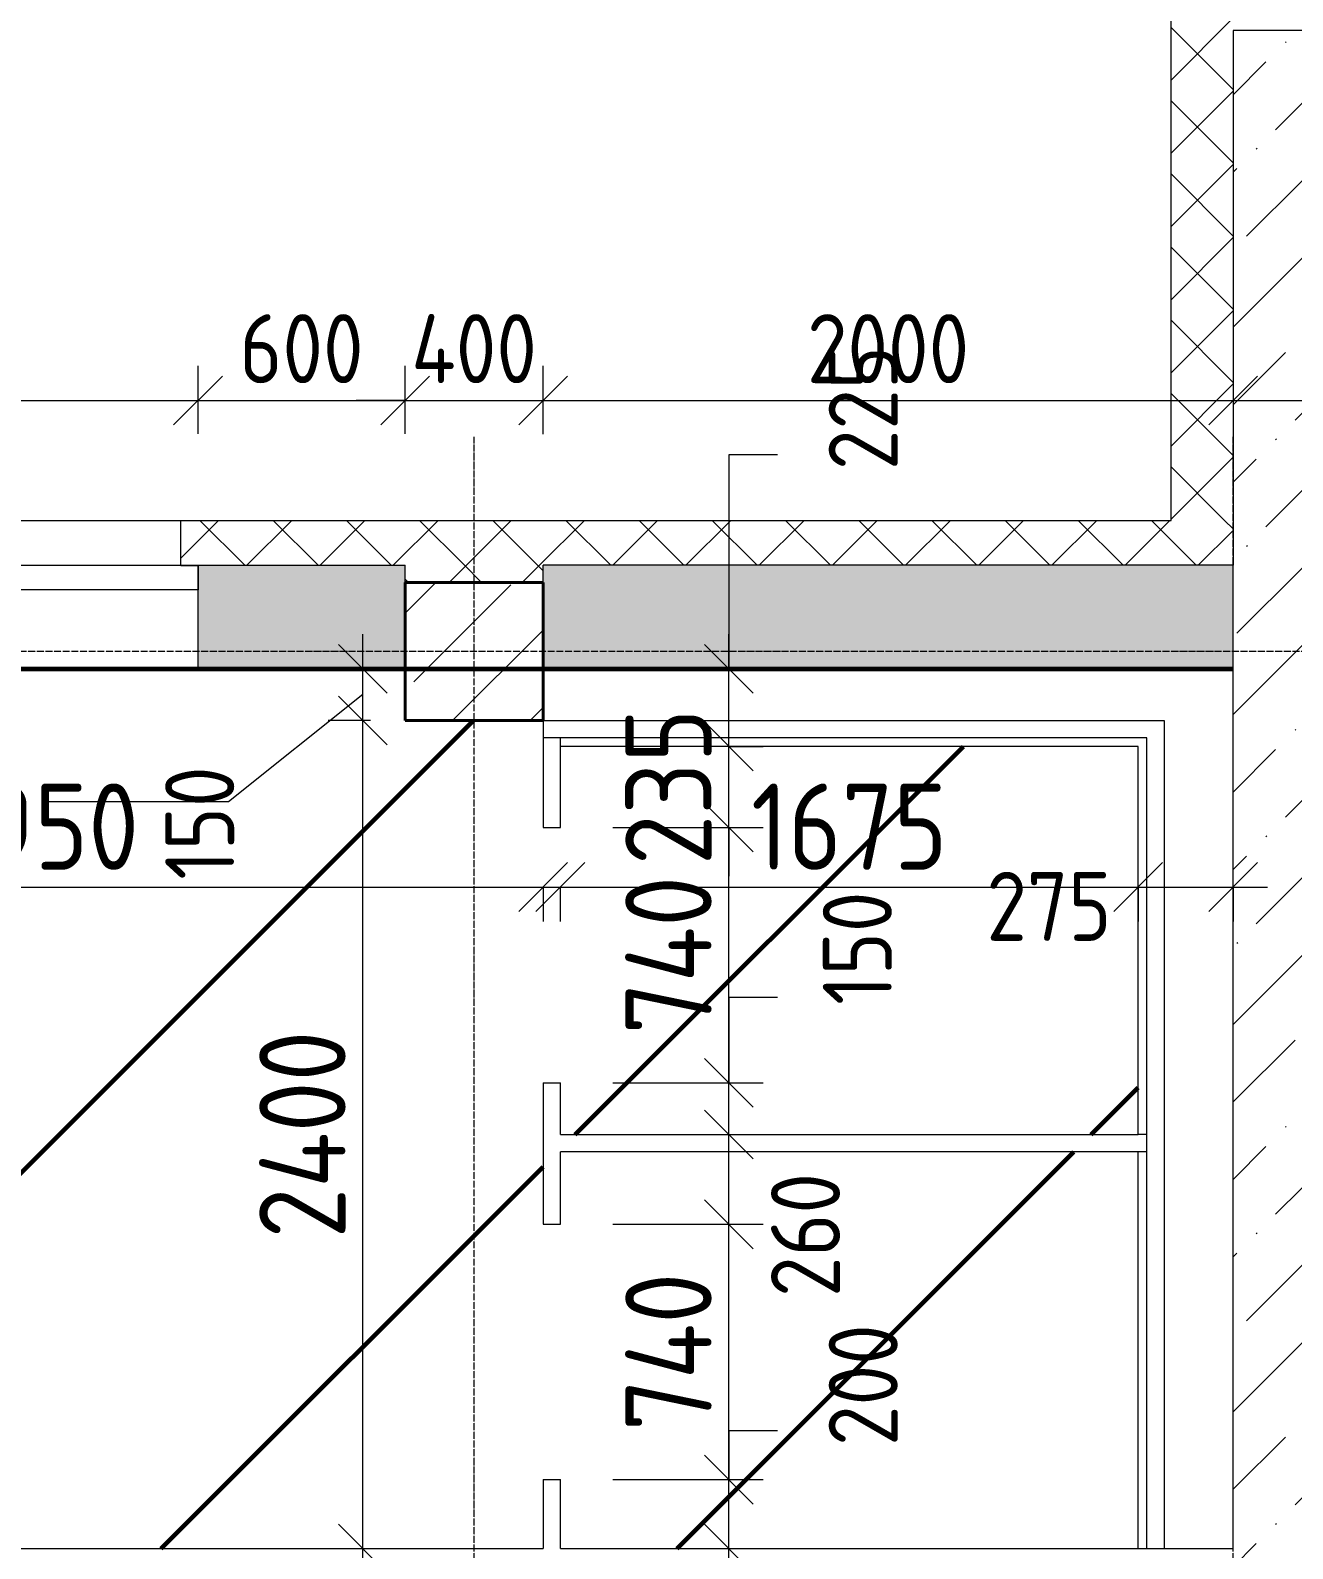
# Model space of a CAD drawing. Header units: millimetres. Extents: x -56773 to 323062, y -262288 to 76460.
# Drawn here: x 39798 to 43456, y -42060 to -37660 of the extents above; entities that cross this region are included whole.
import ezdxf

# ---------------------------------------------------------------- set-up
doc = ezdxf.new("R2010")
doc.units = ezdxf.units.MM
doc.linetypes.add('ADSK_Линия сетки', pattern=[25, 20, -2.5, 0, -2.5])
for name, color, linetype, lineweight in [('1.1)Стяжка керамзит  2 этаж', 5, 'Continuous', 60), ('3.1 Штукатурка внешн стен', 5, 'Continuous', 60), ('_ Окна', 7, 'Continuous', 18), ('Несущие колонны', 7, 'Continuous', 18), ('Окна', 7, 'Continuous', 9), ('Оси', 7, 'Continuous', 9), ('Размеры', 7, 'Continuous', 9), ('Стены внутренние', 7, 'Continuous', 18), ('Стены наружные', 7, 'Continuous', 18), ('Стены несущие', 7, 'Continuous', 30), ('Стены отделка', 7, 'Continuous', 30), ('Стены перегородки', 7, 'Continuous', 30), ('Стены штриховка', 7, 'Continuous', 9)]:
    doc.layers.add(name, color=color, linetype=linetype, lineweight=lineweight)
doc.styles.add('GOST Common_2', font='', dxfattribs={"width": 0.9, "height": 250})
doc.styles.add('GOST Common_3', font='', dxfattribs={"width": 0.9, "height": 200})
doc.styles.get('GOST Common_2').set_extended_font_data('GOST Common')
doc.styles.get('GOST Common_3').set_extended_font_data('GOST Common')
doc.dimstyles.new('ADSK_Основной_2_0', dxfattribs={"dimscale": 304.8, "dimtxt": 201.142999, "dimasz": 0.463911, "dimexe": 0.328084, "dimexo": 0.328084, "dimgap": 0.164042, "dimtad": 1, "dimdec": 3, "dimrnd": 0.001, "dimdsep": 46, "dimtxsty": 'GOST Common_3', "dimblk1": 'OBLIQUE', "dimblk2": 'OBLIQUE', "dimsah": 1, "dimcen": 0.09, "dimdle": 0.328084, "dimazin": 2, "dimtfac": 1, "dimtdec": 4, "dimtix": 1, "dimtmove": 0, "dimatfit": 3, "dimfxl": 1, "dimtvp": 1, "dimtolj": 1, "dimtzin": 0, "dimlwd": 20, "dimlwe": 20, "dimarcsym": 2})
doc.dimstyles.new('ADSK_Основной_2_0_1', dxfattribs={"dimscale": 304.8, "dimtxt": 201.142999, "dimasz": 0.463911, "dimexe": 0.328084, "dimexo": 0.328084, "dimgap": 0.164042, "dimtad": 1, "dimdec": 3, "dimrnd": 0.001, "dimdsep": 46, "dimtxsty": 'GOST Common_3', "dimblk1": 'OBLIQUE', "dimblk2": 'OBLIQUE', "dimsah": 1, "dimcen": 0.09, "dimdle": 0.328084, "dimazin": 2, "dimtfac": 1, "dimtdec": 4, "dimtix": 1, "dimtmove": 1, "dimatfit": 3, "dimfxl": 1, "dimtvp": 1, "dimtolj": 1, "dimtzin": 0, "dimlwd": 20, "dimlwe": 20, "dimarcsym": 2})
doc.dimstyles.new('ADSK_Основной_2_0_3', dxfattribs={"dimscale": 304.8, "dimtxt": 201.142999, "dimasz": 0.463911, "dimexe": 0.328084, "dimexo": 0.328084, "dimgap": 0.164042, "dimtad": 1, "dimdec": 3, "dimrnd": 0.001, "dimdsep": 46, "dimtxsty": 'GOST Common_2', "dimblk1": 'OBLIQUE', "dimblk2": 'OBLIQUE', "dimsah": 1, "dimcen": 0.09, "dimdle": 0.328084, "dimazin": 2, "dimtfac": 1, "dimtdec": 4, "dimtix": 1, "dimtmove": 0, "dimatfit": 3, "dimfxl": 1, "dimtvp": 1, "dimtolj": 1, "dimtzin": 0, "dimlwd": 20, "dimlwe": 20, "dimarcsym": 2})
pattern_1 = [(45, (1283.93, -48864.63), (84.18955, 308.69595), [396.875, -79.375, 3.353, -76.022])]
pattern_2 = [(45, (1283.93, -48864.63), (-106.066, 106.066), []), (135, (1283.93, -48864.63), (-106.066, -106.066), [])]

# ---------------------------------------------------------------- blocks, each defined once
blk = doc.blocks.new('ADSK_КолоннаЖБ_Прямоугольная - 400x400 мм-1807143-Кладочный план 1-го этажа')
at = {"layer": 'Несущие колонны', "lineweight": 40}
for p, q in [((-200, 200), (200, 200)), ((-200, -200), (-200, 200)), ((200, 200), (200, -200)), ((200, -200), (-200, -200))]:
    blk.add_line(p, q, dxfattribs=at)
blk = doc.blocks.new('ОКНО L03 _2СТ_RS - ОК-1_1600х2000h_противоударное-3556404-Кладочный план 1-го этажа')
at = {"layer": '_ Окна'}
for p, q in [((-838.1, -79), (761.9, -79)), ((-838.1, -149), (-838.1, -79)), ((-838.1, -79), (-803.1, -79)), ((761.9, -79), (726.9, -79)), ((761.9, -149), (761.9, -79)), ((-838.1, -149), (761.9, -149)), ((-838.1, -149), (-833.1, -149)), ((761.9, -149), (756.9, -149))]:
    blk.add_line(p, q, dxfattribs=at)
blk = doc.blocks.new('_Oblique')
at = {"color": 0, "linetype": 'ByBlock', "lineweight": -2}
blk.add_line((-0.5, -0.5), (0.5, 0.5), dxfattribs=at)
blk = doc.blocks.new('*D4240')
at = {"layer": 'Defpoints', "color": 0, "transparency": 16777216}
for p in [(40283.9, -38732.1), (38683.9, -38929), (40283.9, -38929)]:
    blk.add_point(p, dxfattribs=at)
at = {"layer": 'Размеры', "color": 0, "lineweight": 20, "transparency": 16777216}
for p, q in [((38683.9, -38829), (38683.9, -38632.1)), ((40283.9, -38829), (40283.9, -38632.1)), ((38583.9, -38732.1), (40383.9, -38732.1))]:
    blk.add_line(p, q, dxfattribs=at)
at = {"layer": 'Размеры', "color": 0, "lineweight": 20, "transparency": 16777216, "xscale": 141.4, "yscale": 141.4, "zscale": 141.4, "rotation": 180}
blk.add_blockref('_Oblique', (38683.9, -38732.1), dxfattribs=at)
at = {"layer": 'Размеры', "color": 0, "lineweight": 20, "transparency": 16777216, "xscale": 141.4, "yscale": 141.4, "zscale": 141.4}
blk.add_blockref('_Oblique', (40283.9, -38732.1), dxfattribs=at)
at = {"layer": 'Размеры', "color": 0, "lineweight": 9, "transparency": 16777216, "insert": (39483.9, -38582.1), "char_height": 200, "width": 560.473, "attachment_point": 5, "style": 'GOST Common_3'}
blk.add_mtext('\\A1;1600', dxfattribs=at)
blk = doc.blocks.new('*D4241')
at = {"layer": 'Defpoints', "color": 0, "transparency": 16777216}
for p in [(40883.9, -38732.1), (40283.9, -38929), (40883.9, -38929)]:
    blk.add_point(p, dxfattribs=at)
at = {"layer": 'Размеры', "color": 0, "lineweight": 20, "transparency": 16777216}
for p, q in [((40283.9, -38829), (40283.9, -38632.1)), ((40883.9, -38829), (40883.9, -38632.1)), ((40183.9, -38732.1), (40983.9, -38732.1))]:
    blk.add_line(p, q, dxfattribs=at)
at = {"layer": 'Размеры', "color": 0, "lineweight": 20, "transparency": 16777216, "xscale": 141.4, "yscale": 141.4, "zscale": 141.4, "rotation": 180}
blk.add_blockref('_Oblique', (40283.9, -38732.1), dxfattribs=at)
at = {"layer": 'Размеры', "color": 0, "lineweight": 20, "transparency": 16777216, "xscale": 141.4, "yscale": 141.4, "zscale": 141.4}
blk.add_blockref('_Oblique', (40883.9, -38732.1), dxfattribs=at)
at = {"layer": 'Размеры', "color": 0, "lineweight": 9, "transparency": 16777216, "insert": (40583.9, -38582.1), "char_height": 200, "width": 454.106, "attachment_point": 5, "style": 'GOST Common_3'}
blk.add_mtext('\\A1;600', dxfattribs=at)
blk = doc.blocks.new('*D4242')
at = {"layer": 'Defpoints', "color": 0, "transparency": 16777216}
for p in [(41283.9, -38732.1), (40883.9, -38929), (41283.9, -38930.2)]:
    blk.add_point(p, dxfattribs=at)
at = {"layer": 'Размеры', "color": 0, "lineweight": 20, "transparency": 16777216}
for p, q in [((40883.9, -38829), (40883.9, -38632.1)), ((41283.9, -38830.2), (41283.9, -38632.1)), ((40883.9, -38732.1), (40742.5, -38732.1)), ((40883.9, -38732.1), (41283.9, -38732.1)), ((41283.9, -38732.1), (41425.3, -38732.1))]:
    blk.add_line(p, q, dxfattribs=at)
at = {"layer": 'Размеры', "color": 0, "lineweight": 20, "transparency": 16777216, "xscale": 141.4, "yscale": 141.4, "zscale": 141.4}
blk.add_blockref('_Oblique', (40883.9, -38732.1), dxfattribs=at)
at = {"layer": 'Размеры', "color": 0, "lineweight": 20, "transparency": 16777216, "xscale": 141.4, "yscale": 141.4, "zscale": 141.4, "rotation": 180}
blk.add_blockref('_Oblique', (41283.9, -38732.1), dxfattribs=at)
at = {"layer": 'Размеры', "color": 0, "lineweight": 9, "transparency": 16777216, "insert": (41083.9, -38582.1), "char_height": 200, "width": 474.561, "attachment_point": 5, "style": 'GOST Common_3'}
blk.add_mtext('\\A1;400', dxfattribs=at)
blk = doc.blocks.new('*D4243')
at = {"layer": 'Defpoints', "color": 0, "transparency": 16777216}
for p in [(43283.9, -38632.1), (43283.9, -38732.1), (41283.9, -38930.2)]:
    blk.add_point(p, dxfattribs=at)
at = {"layer": 'Размеры', "color": 0, "lineweight": 20, "transparency": 16777216}
for p, q in [((41283.9, -38830.2), (41283.9, -38632.1)), ((41183.9, -38732.1), (43383.9, -38732.1)), ((43283.9, -38732.1), (43283.9, -38832.1))]:
    blk.add_line(p, q, dxfattribs=at)
at = {"layer": 'Размеры', "color": 0, "lineweight": 20, "transparency": 16777216, "xscale": 141.4, "yscale": 141.4, "zscale": 141.4, "rotation": 180}
blk.add_blockref('_Oblique', (41283.9, -38732.1), dxfattribs=at)
at = {"layer": 'Размеры', "color": 0, "lineweight": 20, "transparency": 16777216, "xscale": 141.4, "yscale": 141.4, "zscale": 141.4}
blk.add_blockref('_Oblique', (43283.9, -38732.1), dxfattribs=at)
at = {"layer": 'Размеры', "color": 0, "lineweight": 9, "transparency": 16777216, "insert": (42283.9, -38582.1), "char_height": 200, "width": 605.475, "attachment_point": 5, "style": 'GOST Common_3'}
blk.add_mtext('\\A1;2000', dxfattribs=at)
blk = doc.blocks.new('*D4148')
at = {"layer": 'Defpoints', "color": 0, "transparency": 16777216}
for p in [(43283.9, -38632.1), (45083.9, -38732.1), (45083.9, -39083.8)]:
    blk.add_point(p, dxfattribs=at)
at = {"layer": 'Размеры', "color": 0, "lineweight": 20, "transparency": 16777216}
for p, q in [((45083.9, -38983.8), (45083.9, -38632.1)), ((43183.9, -38732.1), (45183.9, -38732.1)), ((43283.9, -38732.1), (43283.9, -38832.1))]:
    blk.add_line(p, q, dxfattribs=at)
at = {"layer": 'Размеры', "color": 0, "lineweight": 20, "transparency": 16777216, "xscale": 141.4, "yscale": 141.4, "zscale": 141.4, "rotation": 180}
blk.add_blockref('_Oblique', (43283.9, -38732.1), dxfattribs=at)
at = {"layer": 'Размеры', "color": 0, "lineweight": 20, "transparency": 16777216, "xscale": 141.4, "yscale": 141.4, "zscale": 141.4}
blk.add_blockref('_Oblique', (45083.9, -38732.1), dxfattribs=at)
at = {"layer": 'Размеры', "color": 0, "lineweight": 9, "transparency": 16777216, "insert": (44183.9, -38582.1), "char_height": 200, "width": 560.473, "attachment_point": 5, "style": 'GOST Common_3'}
blk.add_mtext('\\A1;1800', dxfattribs=at)
blk = doc.blocks.new('*D3647')
at = {"layer": 'Defpoints', "color": 0, "transparency": 16777216}
for p in [(38333.9, -40042.3), (41283.9, -40042.3), (41283.9, -40142.3)]:
    blk.add_point(p, dxfattribs=at)
at = {"layer": 'Размеры', "color": 0, "lineweight": 20, "transparency": 16777216}
for p, q in [((38233.9, -40142.3), (41383.9, -40142.3)), ((38333.9, -40142.3), (38333.9, -40242.3)), ((41283.9, -40142.3), (41283.9, -40242.3))]:
    blk.add_line(p, q, dxfattribs=at)
at = {"layer": 'Размеры', "color": 0, "lineweight": 20, "transparency": 16777216, "xscale": 141.4, "yscale": 141.4, "zscale": 141.4, "rotation": 180}
blk.add_blockref('_Oblique', (38333.9, -40142.3), dxfattribs=at)
at = {"layer": 'Размеры', "color": 0, "lineweight": 20, "transparency": 16777216, "xscale": 141.4, "yscale": 141.4, "zscale": 141.4}
blk.add_blockref('_Oblique', (41283.9, -40142.3), dxfattribs=at)
at = {"layer": 'Размеры', "color": 0, "lineweight": 9, "transparency": 16777216, "insert": (39808.9, -39967.3), "char_height": 250, "width": 605.475, "attachment_point": 5, "style": 'GOST Common_2'}
blk.add_mtext('\\A1;2950', dxfattribs=at)
blk = doc.blocks.new('*D3648')
at = {"layer": 'Defpoints', "color": 0, "transparency": 16777216}
for p in [(41333.9, -40042.3), (43008.9, -40042.3), (43008.9, -40142.3)]:
    blk.add_point(p, dxfattribs=at)
at = {"layer": 'Размеры', "color": 0, "lineweight": 20, "transparency": 16777216}
for p, q in [((41233.9, -40142.3), (43108.9, -40142.3)), ((41333.9, -40142.3), (41333.9, -40242.3)), ((43008.9, -40142.3), (43008.9, -40242.3))]:
    blk.add_line(p, q, dxfattribs=at)
at = {"layer": 'Размеры', "color": 0, "lineweight": 20, "transparency": 16777216, "xscale": 141.4, "yscale": 141.4, "zscale": 141.4, "rotation": 180}
blk.add_blockref('_Oblique', (41333.9, -40142.3), dxfattribs=at)
at = {"layer": 'Размеры', "color": 0, "lineweight": 20, "transparency": 16777216, "xscale": 141.4, "yscale": 141.4, "zscale": 141.4}
blk.add_blockref('_Oblique', (43008.9, -40142.3), dxfattribs=at)
at = {"layer": 'Размеры', "color": 0, "lineweight": 9, "transparency": 16777216, "insert": (42171.4, -39967.3), "char_height": 250, "width": 560.473, "attachment_point": 5, "style": 'GOST Common_2'}
blk.add_mtext('\\A1;1675', dxfattribs=at)
blk = doc.blocks.new('*D3649')
at = {"layer": 'Defpoints', "color": 0, "transparency": 16777216}
for p in [(43008.9, -40042.3), (43283.9, -40042.3), (43283.9, -40142.3)]:
    blk.add_point(p, dxfattribs=at)
at = {"layer": 'Размеры', "color": 0, "lineweight": 20, "transparency": 16777216}
for p, q in [((42908.9, -40142.3), (43383.9, -40142.3)), ((43008.9, -40142.3), (43008.9, -40242.3)), ((43283.9, -40142.3), (43283.9, -40242.3))]:
    blk.add_line(p, q, dxfattribs=at)
at = {"layer": 'Размеры', "color": 0, "lineweight": 20, "transparency": 16777216, "xscale": 141.4, "yscale": 141.4, "zscale": 141.4, "rotation": 180}
blk.add_blockref('_Oblique', (43008.9, -40142.3), dxfattribs=at)
at = {"layer": 'Размеры', "color": 0, "lineweight": 20, "transparency": 16777216, "xscale": 141.4, "yscale": 141.4, "zscale": 141.4}
blk.add_blockref('_Oblique', (43283.9, -40142.3), dxfattribs=at)
at = {"layer": 'Размеры', "color": 0, "lineweight": 9, "transparency": 16777216, "insert": (42569, -40098.3), "char_height": 200, "width": 454.106, "attachment_point": 1, "line_spacing_factor": 1.022761, "style": 'GOST Common_3'}
blk.add_mtext('\\A1;275', dxfattribs=at)
blk = doc.blocks.new('*D3650')
at = {"layer": 'Defpoints', "color": 0, "transparency": 16777216}
for p in [(40761.4, -39659.7), (40883.9, -39659.7), (40661.4, -42059.7)]:
    blk.add_point(p, dxfattribs=at)
at = {"layer": 'Размеры', "color": 0, "lineweight": 20, "transparency": 16777216}
for p, q in [((40761.4, -42159.7), (40761.4, -39559.7)), ((40783.9, -39659.7), (40661.4, -39659.7)), ((40761.4, -42059.7), (40861.4, -42059.7))]:
    blk.add_line(p, q, dxfattribs=at)
at = {"layer": 'Размеры', "color": 0, "lineweight": 20, "transparency": 16777216, "xscale": 141.4, "yscale": 141.4, "zscale": 141.4}
for p, rotation in [((40761.4, -39659.7), 90), ((40761.4, -42059.7), 270)]:
    blk.add_blockref('_Oblique', p, dxfattribs=dict(at, rotation=rotation))
at = {"layer": 'Размеры', "color": 0, "lineweight": 9, "transparency": 16777216, "insert": (40586.4, -40859.7), "char_height": 250, "width": 625.93, "attachment_point": 5, "rotation": 90, "style": 'GOST Common_2'}
blk.add_mtext('\\A1;2400', dxfattribs=at)
blk = doc.blocks.new('*D3651')
at = {"layer": 'Defpoints', "color": 0, "transparency": 16777216}
for p in [(40661.4, -39509.7), (40761.4, -39509.7), (40883.9, -39659.7)]:
    blk.add_point(p, dxfattribs=at)
at = {"layer": 'Размеры', "color": 0, "lineweight": 20, "transparency": 16777216}
for p, q in [((40761.4, -39759.7), (40761.4, -39409.7)), ((40761.4, -39509.7), (40861.4, -39509.7)), ((40761.4, -39584.7), (40372.1, -39895.5)), ((40783.9, -39659.7), (40661.4, -39659.7)), ((40372.1, -39895.5), (39843.5, -39895.5))]:
    blk.add_line(p, q, dxfattribs=at)
at = {"layer": 'Размеры', "color": 0, "lineweight": 20, "transparency": 16777216, "xscale": 141.4, "yscale": 141.4, "zscale": 141.4}
for p, rotation in [((40761.4, -39509.7), 90), ((40761.4, -39659.7), 270)]:
    blk.add_blockref('_Oblique', p, dxfattribs=dict(at, rotation=rotation))
at = {"layer": 'Размеры', "color": 0, "lineweight": 9, "transparency": 16777216, "insert": (40188.7, -40121.2), "char_height": 200, "width": 409.104, "attachment_point": 1, "rotation": 90, "line_spacing_factor": 1.022761, "style": 'GOST Common_3'}
blk.add_mtext('\\A1;150', dxfattribs=at)
blk = doc.blocks.new('*D3668')
at = {"layer": 'Defpoints', "color": 0, "transparency": 16777216}
for p in [(41385.9, -40709.7), (41822.3, -40709.7), (41722.3, -40859.7)]:
    blk.add_point(p, dxfattribs=at)
at = {"layer": 'Размеры', "color": 0, "lineweight": 20, "transparency": 16777216}
for p, q in [((41963.7, -40462.8), (41822.3, -40462.8)), ((41822.3, -40462.8), (41822.3, -40709.7)), ((41822.3, -40959.7), (41822.3, -40609.7)), ((41485.9, -40709.7), (41922.3, -40709.7)), ((41822.3, -40859.7), (41922.3, -40859.7))]:
    blk.add_line(p, q, dxfattribs=at)
at = {"layer": 'Размеры', "color": 0, "lineweight": 20, "transparency": 16777216, "xscale": 141.4, "yscale": 141.4, "zscale": 141.4}
for p, rotation in [((41822.3, -40709.7), 90), ((41822.3, -40859.7), 270)]:
    blk.add_blockref('_Oblique', p, dxfattribs=dict(at, rotation=rotation))
at = {"layer": 'Размеры', "color": 0, "lineweight": 9, "transparency": 16777216, "insert": (42094.7, -40484), "char_height": 200, "width": 409.104, "attachment_point": 1, "rotation": 90, "line_spacing_factor": 1.022761, "style": 'GOST Common_3'}
blk.add_mtext('\\A1;150', dxfattribs=at)
blk = doc.blocks.new('*D3669')
at = {"layer": 'Defpoints', "color": 0, "transparency": 16777216}
for p in [(41385.9, -39969.7), (41822.3, -39969.7), (41385.9, -40709.7)]:
    blk.add_point(p, dxfattribs=at)
at = {"layer": 'Размеры', "color": 0, "lineweight": 20, "transparency": 16777216}
for p, q in [((41822.3, -40809.7), (41822.3, -39869.7)), ((41485.9, -39969.7), (41922.3, -39969.7)), ((41485.9, -40709.7), (41922.3, -40709.7))]:
    blk.add_line(p, q, dxfattribs=at)
at = {"layer": 'Размеры', "color": 0, "lineweight": 20, "transparency": 16777216, "xscale": 141.4, "yscale": 141.4, "zscale": 141.4}
for p, rotation in [((41822.3, -39969.7), 90), ((41822.3, -40709.7), 270)]:
    blk.add_blockref('_Oblique', p, dxfattribs=dict(at, rotation=rotation))
at = {"layer": 'Размеры', "color": 0, "lineweight": 9, "transparency": 16777216, "insert": (41647.3, -40339.7), "char_height": 250, "width": 474.561, "attachment_point": 5, "rotation": 90, "style": 'GOST Common_2'}
blk.add_mtext('\\A1;740', dxfattribs=at)
blk = doc.blocks.new('*D3670')
at = {"layer": 'Defpoints', "color": 0, "transparency": 16777216}
for p in [(41722.3, -39734.7), (41822.3, -39734.7), (41385.9, -39969.7)]:
    blk.add_point(p, dxfattribs=at)
at = {"layer": 'Размеры', "color": 0, "lineweight": 20, "transparency": 16777216}
for p, q in [((41822.3, -39734.7), (41822.3, -39593.3)), ((41822.3, -39734.7), (41922.3, -39734.7)), ((41822.3, -39969.7), (41822.3, -39734.7)), ((41485.9, -39969.7), (41922.3, -39969.7)), ((41822.3, -39969.7), (41822.3, -40111.1))]:
    blk.add_line(p, q, dxfattribs=at)
at = {"layer": 'Размеры', "color": 0, "lineweight": 20, "transparency": 16777216, "xscale": 141.4, "yscale": 141.4, "zscale": 141.4}
for p, rotation in [((41822.3, -39734.7), 270), ((41822.3, -39969.7), 90)]:
    blk.add_blockref('_Oblique', p, dxfattribs=dict(at, rotation=rotation))
at = {"layer": 'Размеры', "color": 0, "lineweight": 9, "transparency": 16777216, "insert": (41647.3, -39852.2), "char_height": 250, "width": 454.106, "attachment_point": 5, "rotation": 90, "style": 'GOST Common_2'}
blk.add_mtext('\\A1;235', dxfattribs=at)
blk = doc.blocks.new('*D3671')
at = {"layer": 'Defpoints', "color": 0, "transparency": 16777216}
for p in [(41722.3, -39509.7), (41822.3, -39509.7), (41722.3, -39734.7)]:
    blk.add_point(p, dxfattribs=at)
at = {"layer": 'Размеры', "color": 0, "lineweight": 20, "transparency": 16777216}
for p, q in [((41963.7, -38890.2), (41822.3, -38890.2)), ((41822.3, -38890.2), (41822.3, -39509.7)), ((41822.3, -39834.7), (41822.3, -39409.7)), ((41822.3, -39509.7), (41922.3, -39509.7)), ((41822.3, -39734.7), (41922.3, -39734.7))]:
    blk.add_line(p, q, dxfattribs=at)
at = {"layer": 'Размеры', "color": 0, "lineweight": 20, "transparency": 16777216, "xscale": 141.4, "yscale": 141.4, "zscale": 141.4}
for p, rotation in [((41822.3, -39509.7), 90), ((41822.3, -39734.7), 270)]:
    blk.add_blockref('_Oblique', p, dxfattribs=dict(at, rotation=rotation))
at = {"layer": 'Размеры', "color": 0, "lineweight": 9, "transparency": 16777216, "insert": (42111.8, -38934), "char_height": 200, "width": 454.106, "attachment_point": 1, "rotation": 90, "line_spacing_factor": 1.022761, "style": 'GOST Common_3'}
blk.add_mtext('\\A1;225', dxfattribs=at)
blk = doc.blocks.new('*D3672')
at = {"layer": 'Defpoints', "color": 0, "transparency": 16777216}
for p in [(41385.9, -41859.7), (41822.3, -41859.7), (41722.3, -42059.7)]:
    blk.add_point(p, dxfattribs=at)
at = {"layer": 'Размеры', "color": 0, "lineweight": 20, "transparency": 16777216}
for p, q in [((41963.7, -41718.3), (41822.3, -41718.3)), ((41822.3, -41718.3), (41822.3, -41859.7)), ((41822.3, -42159.7), (41822.3, -41759.7)), ((41485.9, -41859.7), (41922.3, -41859.7)), ((41822.3, -42059.7), (41922.3, -42059.7))]:
    blk.add_line(p, q, dxfattribs=at)
at = {"layer": 'Размеры', "color": 0, "lineweight": 20, "transparency": 16777216, "xscale": 141.4, "yscale": 141.4, "zscale": 141.4}
for p, rotation in [((41822.3, -41859.7), 90), ((41822.3, -42059.7), 270)]:
    blk.add_blockref('_Oblique', p, dxfattribs=dict(at, rotation=rotation))
at = {"layer": 'Размеры', "color": 0, "lineweight": 9, "transparency": 16777216, "insert": (42111.8, -41762), "char_height": 200, "width": 454.106, "attachment_point": 1, "rotation": 90, "line_spacing_factor": 1.022761, "style": 'GOST Common_3'}
blk.add_mtext('\\A1;200', dxfattribs=at)
blk = doc.blocks.new('*D3673')
at = {"layer": 'Defpoints', "color": 0, "transparency": 16777216}
for p in [(41385.9, -41119.7), (41822.3, -41119.7), (41385.9, -41859.7)]:
    blk.add_point(p, dxfattribs=at)
at = {"layer": 'Размеры', "color": 0, "lineweight": 20, "transparency": 16777216}
for p, q in [((41822.3, -41959.7), (41822.3, -41019.7)), ((41485.9, -41119.7), (41922.3, -41119.7)), ((41485.9, -41859.7), (41922.3, -41859.7))]:
    blk.add_line(p, q, dxfattribs=at)
at = {"layer": 'Размеры', "color": 0, "lineweight": 20, "transparency": 16777216, "xscale": 141.4, "yscale": 141.4, "zscale": 141.4}
for p, rotation in [((41822.3, -41119.7), 90), ((41822.3, -41859.7), 270)]:
    blk.add_blockref('_Oblique', p, dxfattribs=dict(at, rotation=rotation))
at = {"layer": 'Размеры', "color": 0, "lineweight": 9, "transparency": 16777216, "insert": (41647.3, -41489.7), "char_height": 250, "width": 474.561, "attachment_point": 5, "rotation": 90, "style": 'GOST Common_2'}
blk.add_mtext('\\A1;740', dxfattribs=at)
blk = doc.blocks.new('*D3674')
at = {"layer": 'Defpoints', "color": 0, "transparency": 16777216}
for p in [(41722.3, -40859.7), (41822.3, -40859.7), (41385.9, -41119.7)]:
    blk.add_point(p, dxfattribs=at)
at = {"layer": 'Размеры', "color": 0, "lineweight": 20, "transparency": 16777216}
for p, q in [((41822.3, -41219.7), (41822.3, -40759.7)), ((41822.3, -40859.7), (41922.3, -40859.7)), ((41485.9, -41119.7), (41922.3, -41119.7))]:
    blk.add_line(p, q, dxfattribs=at)
at = {"layer": 'Размеры', "color": 0, "lineweight": 20, "transparency": 16777216, "xscale": 141.4, "yscale": 141.4, "zscale": 141.4}
for p, rotation in [((41822.3, -40859.7), 90), ((41822.3, -41119.7), 270)]:
    blk.add_blockref('_Oblique', p, dxfattribs=dict(at, rotation=rotation))
at = {"layer": 'Размеры', "color": 0, "lineweight": 9, "transparency": 16777216, "insert": (41944.6, -41330.3), "char_height": 200, "width": 454.106, "attachment_point": 1, "rotation": 90, "line_spacing_factor": 1.022761, "style": 'GOST Common_3'}
blk.add_mtext('\\A1;260', dxfattribs=at)

msp = doc.modelspace()

# ---------------------------------------------------------------- hatches: boundary and pattern name
at = {"layer": '1.1)Стяжка керамзит  2 этаж', "transparency": 33554687}
h = msp.add_hatch(dxfattribs=at)
h.set_pattern_fill('ANSI31', color=5, scale=333)
h.paths.add_polyline_path([(43008.9343, -43759.6624), (41008.9343, -43759.6624), (41008.9343, -45259.6624), (41283.9343, -45259.6624), (41308.9343, -45259.6624), (41308.9343, -46034.6624), (43008.9343, -46034.6624)], flags=17)
h.paths.add_polyline_path([(40608.9343, -43934.6624), (38333.9343, -43934.6624), (38333.9343, -44809.6624), (38208.9343, -44809.6624), (38208.9343, -43609.6624), (38333.9343, -43609.6624), (38333.9343, -43634.6624), (40533.9343, -43634.6624), (40533.9343, -43459.6624), (40658.9343, -43459.6624), (40658.9343, -43634.6624), (43008.9343, -43634.6624), (43008.9343, -42359.6624), (40658.9343, -42359.6624), (40658.9343, -42559.6624), (40533.9343, -42559.6624), (40533.9343, -42359.6624), (39633.9343, -42359.6624), (39583.9343, -42359.6624), (39558.9343, -42359.6624), (39558.9343, -42184.6624), (38333.9343, -42184.6624), (38333.9343, -42709.6624), (38208.9343, -42709.6624), (38208.9343, -40784.6624), (38333.9343, -40784.6624), (38333.9343, -42059.6624), (41283.9343, -42059.6624), (41283.9343, -41859.6624), (41333.9343, -41859.6624), (41333.9343, -42059.6624), (43008.9343, -42059.6624), (43008.9343, -40909.6624), (41333.9343, -40909.6624), (41333.9343, -41119.6624), (41283.9343, -41119.6624), (41283.9343, -40709.6624), (41333.9343, -40709.6624), (41333.9343, -40859.6624), (43008.9343, -40859.6624), (43008.9343, -39734.6624), (41333.9343, -39734.6624), (41333.9343, -39969.6624), (41283.9343, -39969.6624), (41283.9343, -39709.6624), (41283.9343, -39659.6624), (40883.9343, -39659.6624), (40883.9343, -39509.6624), (40283.9343, -39509.6624), (38683.9343, -39509.6624), (38333.9343, -39509.6624), (38333.9343, -39884.6624), (38208.9343, -39884.6624), (38208.9343, -39509.6624), (37483.9343, -39509.6624), (35883.9343, -39509.6624), (35808.9343, -39509.6624), (35808.9343, -45209.6624), (35808.9343, -46034.6624), (38208.9343, -46034.6624), (38208.9343, -46009.6624), (38333.9343, -46009.6624), (38333.9343, -46034.6624), (40608.9343, -46034.6624)])
h.paths.add_polyline_path([(35683.9343, -39509.6624), (35283.9343, -39509.6624), (35283.9343, -39659.6624), (34883.9343, -39659.6624), (34883.9343, -39509.6624), (34283.9343, -39509.6624), (32683.9343, -39509.6624), (31883.9343, -39509.6624), (31883.9343, -40259.6624), (31758.9343, -40259.6624), (31758.9343, -39509.6624), (31408.9343, -39509.6624), (31408.9343, -39260.0253), (29958.9343, -39260.0253), (29958.9343, -39509.6624), (29408.9343, -39509.6624), (29408.9343, -40109.6624), (29283.9343, -40109.6624), (29283.9343, -39659.6624), (28883.9343, -39659.6624), (28883.9343, -39509.6624), (28283.9343, -39509.6624), (26683.9343, -39509.6624), (26258.9343, -39509.6624), (26258.9343, -44034.6624), (26133.9343, -44034.6624), (26133.9343, -39509.6624), (25483.9343, -39509.6624), (23883.9343, -39509.6624), (23283.9343, -39509.6624), (23283.9343, -39659.6624), (23008.9343, -39659.6624), (23008.9343, -39831.6624), (22883.9343, -39831.6624), (22883.9343, -39659.6624), (22883.9343, -39509.6624), (22283.9343, -39509.6624), (20683.9343, -39509.6624), (19483.9343, -39509.6624), (17883.9343, -39509.6624), (17283.9343, -39509.6624), (17283.9343, -39659.6624), (17283.9343, -45184.6624), (17958.9343, -45184.6624), (17958.9343, -46034.6624), (22208.9343, -46034.6624), (22208.9343, -45184.6624), (22883.9343, -45184.6624), (22883.9343, -40931.6624), (23008.9343, -40931.6624), (23008.9343, -41031.6624), (23183.9343, -41031.6624), (23183.9343, -43384.6624), (23408.9343, -43384.6624), (23408.9343, -43509.6624), (23183.9343, -43509.6624), (23183.9343, -45009.6624), (24683.9343, -45009.6624), (24683.9343, -43509.6624), (24308.9343, -43509.6624), (24308.9343, -43384.6624), (24808.9343, -43384.6624), (24808.9343, -45184.6624), (26133.9343, -45184.6624), (26133.9343, -45034.6624), (26258.9343, -45034.6624), (26258.9343, -45184.6624), (26673.9343, -45184.6624), (26738.9343, -45184.6624), (31758.9343, -45184.6624), (31758.9343, -44334.6624), (31883.9343, -44334.6624), (31883.9343, -45009.6624), (33883.9343, -45009.6624), (33883.9343, -43259.6624), (31883.9343, -43259.6624), (31883.9343, -43334.6624), (31758.9343, -43334.6624), (31758.9343, -43084.6624), (31883.9343, -43084.6624), (31883.9343, -43134.6624), (34008.9343, -43134.6624), (34008.9343, -45184.6624), (35683.9343, -45184.6624)])
h.paths.add_polyline_path([(31883.9343, -42134.6624), (31758.9343, -42134.6624), (31758.9343, -42084.6624), (29408.9343, -42084.6624), (29408.9343, -42644.6624), (29208.9343, -42644.6624), (29208.9343, -42519.6624), (29283.9343, -42519.6624), (29283.9343, -41559.6624), (29408.9343, -41559.6624), (29408.9343, -41959.6624), (31758.9343, -41959.6624), (31758.9343, -41409.6624), (31883.9343, -41409.6624)], flags=16)
h.paths.add_polyline_path([(28308.9343, -42644.6624), (28246.4343, -42644.6624), (28246.4343, -42519.6624), (28308.9343, -42519.6624)], flags=16)
h.paths.add_polyline_path([(28283.9343, -42619.6624), (28271.4343, -42619.6624), (28271.4343, -42544.6624), (28283.9343, -42544.6624)], flags=0)
h.paths.add_polyline_path([(17158.9343, -39659.6624), (16883.9343, -39659.6624), (16883.9343, -39509.6624), (16283.9343, -39509.6624), (16283.9343, -39659.6624), (15883.9343, -39659.6624), (15883.9343, -39509.6624), (13883.9343, -39509.6624), (13883.9343, -45184.6624), (14683.9343, -45184.6624), (14683.9343, -45909.6624), (14758.9343, -45909.6624), (14758.9343, -46034.6624), (15808.9343, -46034.6624), (15808.9343, -45909.6624), (15858.9343, -45909.6624), (15858.9343, -45184.6624), (17158.9343, -45184.6624)])
h.paths.add_polyline_path([(7483.9343, -42089.6624), (7608.9343, -42089.6624), (7608.9343, -42459.6624), (10083.9343, -42459.6624), (10083.9343, -39659.6624), (9883.9343, -39659.6624), (9883.9343, -39509.6624), (9233.9343, -39509.6624), (9233.9343, -39335.0253), (7783.9343, -39335.0253), (7783.9343, -39509.6624), (7608.9343, -39509.6624), (7608.9343, -40889.6624), (7483.9343, -40889.6624), (7483.9343, -39509.6624), (6483.9343, -39509.6624), (4883.9343, -39509.6624), (4283.9343, -39509.6624), (4283.9343, -39659.6624), (3883.9343, -39659.6624), (3883.9343, -39509.6624), (3783.9343, -39509.6624), (3783.9343, -43734.6624), (5708.9343, -43734.6624), (5708.9343, -44024.6624), (5583.9343, -44024.6624), (5583.9343, -43859.6624), (3963.9343, -43859.6624), (3963.9343, -45184.6624), (4358.9343, -45184.6624), (4358.9343, -45909.6624), (4458.9343, -45909.6624), (4458.9343, -46034.6624), (5458.9343, -46034.6624), (5458.9343, -45909.6624), (5583.9343, -45909.6624), (5583.9343, -45024.6624), (5708.9343, -45024.6624), (5708.9343, -45184.6624), (7483.9343, -45184.6624), (7483.9343, -43959.6624), (7608.9343, -43959.6624), (7608.9343, -45084.6624), (9808.9343, -45084.6624), (9808.9343, -42584.6624), (7608.9343, -42584.6624), (7608.9343, -42759.6624), (7483.9343, -42759.6624)])
h.paths.add_polyline_path([(-279.9231, -39035.8771), (34.3626, -39035.8771), (34.3626, -38735.8771), (-279.9231, -38735.8771)], flags=9)
at = {"layer": 'Несущие колонны', "lineweight": 9}
h = msp.add_hatch(dxfattribs=at)
h.set_pattern_fill('FP_3', color=256, style=0, pattern_type=2)
h.set_pattern_definition([(45, (1283.93, -48864.63), (-224.5064, 224.5064), []), (45, (1508.44, -48864.63), (-224.5064, 224.5064), [396.875, -79.375, 3.353, -76.022])])
h.paths.add_polyline_path([(40883.9343, -39659.6624), (41283.9343, -39659.6624), (41283.9343, -39259.6624), (40883.9343, -39259.6624)])
at = {"layer": 'Стены внутренние', "lineweight": 9}
h = msp.add_hatch(dxfattribs=at)
h.set_pattern_fill('FP_1', color=256, style=0, pattern_type=2)
h.set_pattern_definition(pattern_1)
h.paths.add_polyline_path([(42187.5179, -39509.6624), (43283.9343, -39509.6624), (43283.9343, -39209.6624), (41283.9343, -39209.6624), (41283.9343, -39509.6624)])
h.paths.add_polyline_path([(28283.9343, -39509.6624), (28883.9343, -39509.6624), (28883.9343, -39209.6624), (28283.9343, -39210.6624)])
h.paths.add_polyline_path([(29958.9343, -39509.6624), (29958.9343, -39209.6624), (29269.3587, -39209.6624), (29269.3587, -39259.6624), (29283.9343, -39259.6624), (29283.9343, -39509.6624), (29408.9343, -39509.6624)])
h.paths.add_polyline_path([(40883.9343, -39509.6624), (40883.9343, -39209.6624), (40283.9343, -39210.6624), (40283.9343, -39509.6624), (40715.0455, -39509.6624)])
h.paths.add_polyline_path([(31858.9343, -39509.6624), (32683.9343, -39509.6624), (32683.9343, -39210.6624), (31408.9343, -39209.6624), (31408.9343, -39509.6624), (31783.9343, -39509.6624)])
h.paths.add_polyline_path([(38333.9343, -39509.6624), (38683.9343, -39509.6624), (38683.9343, -39210.6624), (37483.9343, -39210.6624), (37483.9343, -39509.6624), (38308.9343, -39509.6624)])
h.paths.add_polyline_path([(34283.9343, -39509.6624), (34883.9343, -39509.6624), (34883.9343, -39209.6624), (34283.9343, -39210.6624)])
h.paths.add_polyline_path([(35283.9343, -39509.6624), (35883.9343, -39509.6624), (35883.9343, -39210.6624), (35283.9343, -39209.6624)])
h.paths.add_polyline_path([(26158.9343, -39509.6624), (26683.9343, -39509.6624), (26683.9343, -39210.6624), (25483.9343, -39210.6624), (25483.9343, -39509.6624), (26133.9343, -39509.6624)])
h.paths.add_polyline_path([(15883.9343, -39509.6624), (15883.9343, -39209.6624), (13883.9343, -39209.6624), (13883.9343, -39509.6624), (14210.5423, -39509.6624)])
h.paths.add_polyline_path([(16883.9343, -39509.6624), (16883.9343, -39209.6624), (16283.9343, -39209.6624), (16283.9343, -39509.6624)])
h.paths.add_polyline_path([(20100.4319, -39509.6624), (20683.9343, -39509.6624), (20683.9343, -39210.6624), (19483.9343, -39210.6624), (19483.9343, -39509.6624)])
h.paths.add_polyline_path([(23283.9343, -39509.6624), (23883.9343, -39509.6624), (23883.9343, -39210.6624), (23283.9343, -39209.6624)])
h.paths.add_polyline_path([(17283.9343, -39509.6624), (17883.9343, -39509.6624), (17883.9343, -39210.6624), (17283.9343, -39209.6624)])
h.paths.add_polyline_path([(22883.9343, -39509.6624), (22883.9343, -39209.6624), (22283.9343, -39210.6624), (22283.9343, -39509.6624)])
at = {"layer": 'Стены наружные', "lineweight": 9}
h = msp.add_hatch(dxfattribs=at)
h.set_pattern_fill('FP_4', color=256, style=0, pattern_type=2)
h.set_pattern_definition(pattern_2)
h.paths.add_polyline_path([(43103.9343, -39079.6624), (43283.9343, -39079.6624), (43283.9343, -37479.6624), (43103.9343, -37479.6624), (43103.9343, -38397.1072)])
h = msp.add_hatch(dxfattribs=at)
h.set_pattern_fill('FP_1', color=256, style=0, pattern_type=2)
h.set_pattern_definition(pattern_1)
h.paths.add_polyline_path([(43283.9343, -46259.6624), (43483.9343, -46259.6624), (43483.9343, -37659.6624), (43283.9343, -37659.6624), (43283.9343, -46234.6624)])
h = msp.add_hatch(dxfattribs=at)
h.set_pattern_fill('FP_4', color=256, style=0, pattern_type=2)
h.set_pattern_definition(pattern_2)
h.paths.add_polyline_path([(31408.9343, -39209.6624), (32733.9343, -39209.6624), (32733.9343, -39079.6624), (31408.9343, -39079.6624)])
h.paths.add_polyline_path([(28883.9343, -39209.6624), (29958.9343, -39209.6624), (29958.9343, -39079.6624), (28233.9343, -39079.6624), (28233.9343, -39209.6624)])
h.paths.add_polyline_path([(43283.9343, -39209.6624), (43283.9343, -39079.6624), (40233.9343, -39079.6624), (40233.9343, -39209.6624), (42187.5179, -39209.6624)])
h.paths.add_polyline_path([(34233.9343, -39209.6624), (35933.9343, -39209.6624), (35933.9343, -39079.6624), (34233.9343, -39079.6624)])
h.paths.add_polyline_path([(37770.1007, -39209.6624), (38733.9343, -39209.6624), (38733.9343, -39079.6624), (37433.9343, -39079.6624), (37433.9343, -39209.6624)])
h.paths.add_polyline_path([(22883.9343, -39209.6624), (23933.9343, -39209.6624), (23933.9343, -39079.6624), (22233.9343, -39079.6624), (22233.9343, -39209.6624)])
h.paths.add_polyline_path([(16283.9343, -39209.6624), (17933.9343, -39209.6624), (17933.9343, -39079.6624), (13883.9343, -39079.6624), (13883.9343, -39209.6624), (15883.9343, -39209.6624)])
h.paths.add_polyline_path([(25433.9343, -39209.6624), (26733.9343, -39209.6624), (26733.9343, -39079.6624), (25433.9343, -39079.6624)])
h.paths.add_polyline_path([(20100.4319, -39209.6624), (20733.9343, -39209.6624), (20733.9343, -39079.6624), (19433.9343, -39079.6624), (19433.9343, -39209.6624)])
h = msp.add_hatch(dxfattribs=at)
h.set_pattern_fill('FP_4', color=256, style=0, pattern_type=2)
h.set_pattern_definition(pattern_2)
h.paths.add_polyline_path([(40883.9343, -39259.6624), (41283.9343, -39259.6624), (41283.9343, -39209.6624), (40883.9343, -39209.6624)])

# ---------------------------------------------------------------- linework, layer by layer
at = {"layer": '3.1 Штукатурка внешн стен'}
msp.add_lwpolyline([(31399.6211, -39509.6624), (43283.9343, -39509.6624)], dxfattribs=at)
at = {"layer": 'Несущие колонны', "lineweight": 9}
for p, q in [((41283.9343, -39259.6624), (40883.9343, -39259.6624)), ((40883.9343, -39659.6624), (40883.9343, -39259.6624)), ((41283.9343, -39259.6624), (41283.9343, -39659.6624)), ((41283.9343, -39659.6624), (40883.9343, -39659.6624))]:
    msp.add_line(p, q, dxfattribs=at)
at = {"layer": 'Оси', "linetype": 'ADSK_Линия сетки', "lineweight": 5}
for p, q in [((41083.9343, -59838.5137), (41083.9343, -38837.1863)), ((43283.9343, -59838.5137), (43283.9343, -38837.1863)), ((63681.4538, -39459.6624), (-23956.1623, -39459.6624))]:
    msp.add_line(p, q, dxfattribs=at)
at = {"layer": 'Стены внутренние', "lineweight": 5}
msp.add_line((40283.9343, -39509.6624), (38683.9343, -39509.6624), dxfattribs=at)
at = {"layer": 'Стены наружные', "lineweight": 9}
msp.add_line((38733.9343, -39079.6624), (40233.9343, -39079.6624), dxfattribs=at)
at = {"layer": 'Стены несущие', "lineweight": 9}
for p, q in [((43483.9343, -37659.6624), (43283.9343, -37659.6624)), ((40233.9343, -39209.6624), (40233.9343, -39210.6624)), ((40233.9343, -39210.6624), (40283.9343, -39210.6624)), ((40283.9343, -39509.6624), (40283.9343, -39210.6624)), ((40883.9343, -39509.6624), (40883.9343, -39259.6624)), ((41283.9343, -39509.6624), (41283.9343, -39259.6624)), ((40883.9343, -39509.6624), (40283.9343, -39509.6624)), ((43283.9343, -39509.6624), (41283.9343, -39509.6624)), ((43283.9343, -42059.6624), (43283.9343, -39509.6624)), ((41283.9343, -39659.6624), (41283.9343, -39709.6624)), ((41283.9343, -39659.6624), (43083.9343, -39659.6624)), ((43083.9343, -39659.6624), (43083.9343, -42059.6624)), ((38333.9343, -42059.6624), (41283.9343, -42059.6624)), ((41333.9343, -42059.6624), (43283.9343, -42059.6624))]:
    msp.add_line(p, q, dxfattribs=at)
at = {"layer": 'Стены отделка', "lineweight": 18}
for p, q in [((43103.9343, -39079.6624), (43103.9343, -37479.6624)), ((43283.9343, -37659.6624), (43283.9343, -39209.6624)), ((40233.9343, -39079.6624), (43103.9343, -39079.6624)), ((40233.9343, -39209.6624), (40233.9343, -39079.6624)), ((40883.9343, -39259.6624), (40883.9343, -39209.6624)), ((41283.9343, -39259.6624), (41283.9343, -39209.6624)), ((41283.9343, -39259.6624), (40883.9343, -39259.6624)), ((43008.9343, -39734.6624), (41333.9343, -39734.6624)), ((43008.9343, -40859.6624), (43008.9343, -39734.6624)), ((43008.9343, -42059.6624), (43008.9343, -40909.6624))]:
    msp.add_line(p, q, dxfattribs=at)
at = {"layer": 'Стены перегородки', "lineweight": 18}
for p, q in [((41283.9343, -39709.6624), (41283.9343, -39969.6624)), ((41333.9343, -39969.6624), (41333.9343, -39734.6624)), ((41283.9343, -39969.6624), (41333.9343, -39969.6624)), ((41283.9343, -40709.6624), (41283.9343, -41119.6624)), ((41283.9343, -40709.6624), (41333.9343, -40709.6624)), ((41333.9343, -40859.6624), (41333.9343, -40709.6624)), ((41333.9343, -40859.6624), (43008.9343, -40859.6624)), ((43008.9343, -40909.6624), (41333.9343, -40909.6624)), ((41333.9343, -41119.6624), (41333.9343, -40909.6624)), ((41283.9343, -41119.6624), (41333.9343, -41119.6624)), ((41283.9343, -41859.6624), (41283.9343, -42059.6624)), ((41283.9343, -41859.6624), (41333.9343, -41859.6624)), ((41333.9343, -42059.6624), (41333.9343, -41859.6624))]:
    msp.add_line(p, q, dxfattribs=at)
at = {"layer": 'Стены штриховка', "lineweight": 9}
for p, q in [((40233.9343, -39209.6624), (40883.9343, -39209.6624)), ((43283.9343, -39209.6624), (41283.9343, -39209.6624)), ((43283.9343, -39509.6624), (43283.9343, -39209.6624)), ((43033.9343, -39709.6624), (41283.9343, -39709.6624)), ((41333.9343, -39734.6624), (41333.9343, -39709.6624)), ((43033.9343, -42059.6624), (43033.9343, -39709.6624)), ((43033.9343, -40859.6624), (43008.9343, -40859.6624)), ((43033.9343, -40909.6624), (43008.9343, -40909.6624))]:
    msp.add_line(p, q, dxfattribs=at)

# ---------------------------------------------------------------- block references
at = {"layer": 'Несущие колонны', "lineweight": 40, "rotation": 89.9999999999999}
msp.add_blockref('ADSK_КолоннаЖБ_Прямоугольная - 400x400 мм-1807143-Кладочный план 1-го этажа', (41083.9343, -39459.6624), dxfattribs=at)
at = {"layer": 'Окна', "rotation": 180}
msp.add_blockref('ОКНО L03 _2СТ_RS - ОК-1_1600х2000h_противоударное-3556404-Кладочный план 1-го этажа', (39445.8343, -39359.6624), dxfattribs=at)

# ---------------------------------------------------------------- dimensions: what is measured, and where the dimension line sits
at = {"layer": 'Размеры', "lineweight": 9}
for base, p1, p2, dimstyle, override, picture, middle in [((40283.9343, -38732.0831), (38683.9343, -38929.02), (40283.9343, -38929.02), 'ADSK_Основной_2_0', {"dimpost": '<>', "dimfxl": 1600}, '*D4240', (39483.9343, -38582.0831)), ((40883.9343, -38732.0831), (40283.9343, -38929.02), (40883.9343, -38929.02), 'ADSK_Основной_2_0', {"dimpost": '<>', "dimfxl": 600}, '*D4241', (40583.9343, -38582.0831)), ((41283.9343, -38732.0831), (40883.9343, -38929.02), (41283.9343, -38930.225), 'ADSK_Основной_2_0', {"dimpost": '<>', "dimfxl": 400.001815}, '*D4242', (41083.9343, -38582.0831)), ((43283.9343, -38732.0831), (41283.9343, -38930.225), (43283.9343, -38632.0982), 'ADSK_Основной_2_0', {"dimpost": '<>', "dimfxl": 2022.097813}, '*D4243', (42283.9343, -38582.0831)), ((45083.9343, -38732.0831), (43283.9343, -38632.0982), (45083.9343, -39083.814), 'ADSK_Основной_2_0', {"dimpost": '<>', "dimfxl": 1855.814411}, '*D4148', (44183.9343, -38582.0831)), ((41283.9343, -40142.2764), (38333.9343, -40042.2915), (41283.9343, -40042.2915), 'ADSK_Основной_2_0_3', {"dimpost": '<>', "dimfxl": 2950}, '*D3647', (39808.9343, -39967.2764)), ((43008.9343, -40142.2764), (41333.9343, -40042.2915), (43008.9343, -40042.2915), 'ADSK_Основной_2_0_3', {"dimpost": '<>', "dimfxl": 1675}, '*D3648', (42171.4343, -39967.2764))]:
    dim = msp.add_linear_dim(base=base, p1=p1, p2=p2, dimstyle=dimstyle, override=override, dxfattribs=at)
    dim.commit()
    dim.dimension.update_dxf_attribs({"geometry": picture, "text_midpoint": middle})
for base, p1, p2, override, picture, middle in [((41822.3027, -39509.6624), (41722.3178, -39734.6624), (41722.3178, -39509.6624), {"dimpost": '<>', "dimfxl": 225}, '*D3671', (42077.9807, -38890.2486)), ((40761.3899, -39509.6624), (40883.9343, -39659.6624), (40661.405, -39509.6624), {"dimpost": '<>', "dimfxl": 268.36411}, '*D3651', (40322.0506, -39895.4638)), ((41822.3027, -40709.6624), (41722.3178, -40859.6624), (41385.9343, -40709.6624), {"dimpost": '<>', "dimfxl": 368.312123}, '*D3668', (41990.6887, -40462.797)), ((41822.3027, -40859.6624), (41385.9343, -41119.6624), (41722.3178, -40859.6624), {"dimpost": '<>', "dimfxl": 425.151526}, '*D3674', (42077.9807, -41103.2859)), ((41822.3027, -41859.6624), (41722.3178, -42059.6624), (41385.9343, -41859.6624), {"dimpost": '<>', "dimfxl": 391.348719}, '*D3672', (42077.9807, -41778.3443))]:
    dim = msp.add_linear_dim(base=base, p1=p1, p2=p2, angle=90, dimstyle='ADSK_Основной_2_0_1', override=override, dxfattribs=at)
    dim.commit()
    dim.dimension.update_dxf_attribs({"geometry": picture, "text_midpoint": middle, "dimtype": 160, "text_rotation": 90})
for base, p1, p2, override, picture, middle in [((40761.3899, -39659.6624), (40661.405, -42059.6624), (40883.9343, -39659.6624), {"dimpost": '<>', "dimfxl": 2410.294442}, '*D3650', (40586.3899, -40859.6624)), ((41822.3027, -39734.6624), (41385.9343, -39969.6624), (41722.3178, -39734.6624), {"dimpost": '<>', "dimfxl": 410.339884}, '*D3670', (41647.3027, -39852.1624)), ((41822.3027, -39969.6624), (41385.9343, -40709.6624), (41385.9343, -39969.6624), {"dimpost": '<>', "dimfxl": 740}, '*D3669', (41647.3027, -40339.6624)), ((41822.3027, -41119.6624), (41385.9343, -41859.6624), (41385.9343, -41119.6624), {"dimpost": '<>', "dimfxl": 740}, '*D3673', (41647.3027, -41489.6624))]:
    dim = msp.add_linear_dim(base=base, p1=p1, p2=p2, angle=90, dimstyle='ADSK_Основной_2_0_3', override=override, dxfattribs=at)
    dim.commit()
    dim.dimension.update_dxf_attribs({"geometry": picture, "text_midpoint": middle})
dim = msp.add_linear_dim(base=(43283.9343, -40142.2764), p1=(43008.9343, -40042.2915), p2=(43283.9343, -40042.2915), dimstyle='ADSK_Основной_2_0_1', override={"dimpost": '<>', "dimfxl": 275}, dxfattribs=at)
dim.commit()
dim.dimension.update_dxf_attribs({"geometry": '*D3649', "text_midpoint": (42796.0605, -40414.9894), "dimtype": 160})

doc.saveas('drawing.dxf')
